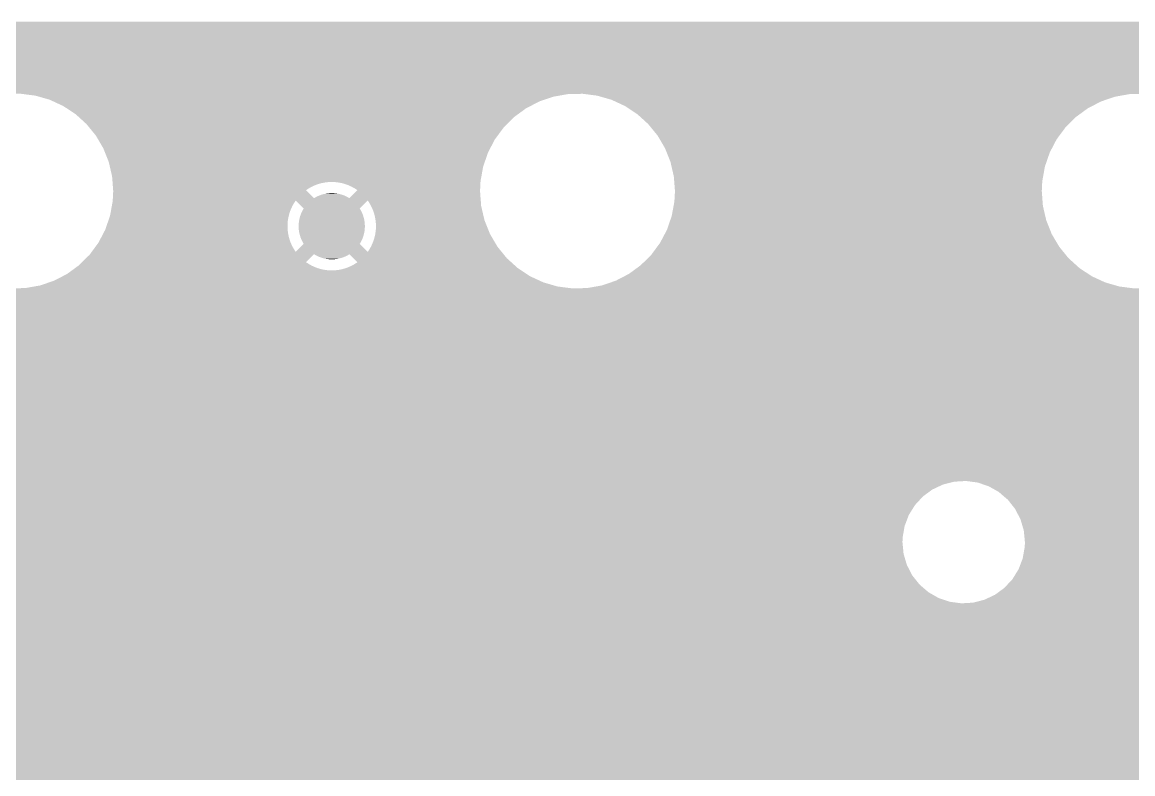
# Model space of a CAD drawing. Extents: x 295 to 953, y 10 to 290.
# Drawn here: x 560.47 to 586.59, y 236.96 to 254.63 of the extents above; entities that cross this region are included whole.
import ezdxf

# ---------------------------------------------------------------- set-up
doc = ezdxf.new("R2010")
doc.units = 0
doc.header["$LTSCALE"] = 5
doc.header["$MEASUREMENT"] = 0
doc.layers.add('GND1', color=7, linetype='CONTINUOUS')

msp = doc.modelspace()

# ---------------------------------------------------------------- linework, layer by layer
at = {"layer": 'GND1'}
for points in [[(524.78, 254.62), (524.78, 254.646), (636.612, 254.62), (636.699, 254.646)], [(524.78, 254.59), (524.78, 254.62), (636.526, 254.59), (636.612, 254.62)], [(524.78, 254.554), (524.78, 254.59), (636.443, 254.554), (636.526, 254.59)], [(524.78, 254.514), (524.78, 254.554), (636.362, 254.514), (636.443, 254.554)], [(524.78, 254.469), (524.78, 254.514), (636.283, 254.469), (636.362, 254.514)], [(524.78, 254.42), (524.78, 254.469), (636.207, 254.42), (636.283, 254.469)], [(524.78, 254.409), (524.78, 254.42), (636.192, 254.409), (636.207, 254.42)], [(524.78, 254.128), (524.78, 254.409), (636.473, 254.128), (636.192, 254.409)], [(524.78, 254.109), (524.78, 254.128), (658.435, 254.109), (658.591, 254.128)], [(524.78, 254.04), (524.78, 254.109), (658.171, 254.04), (658.435, 254.109)], [(524.78, 253.965), (524.78, 254.04), (635.773, 253.965), (635.823, 254.04)], [(524.78, 253.887), (524.78, 253.965), (635.727, 253.887), (635.773, 253.965)], [(524.78, 253.806), (524.78, 253.887), (635.685, 253.806), (635.727, 253.887)], [(524.78, 253.723), (524.78, 253.806), (635.649, 253.723), (635.685, 253.806)], [(524.78, 253.638), (524.78, 253.723), (635.617, 253.638), (635.649, 253.723)], [(524.78, 253.551), (524.78, 253.638), (635.591, 253.551), (635.617, 253.638)], [(524.78, 253.487), (524.78, 253.551), (635.575, 253.487), (635.591, 253.551)], [(539.087, 253.463), (538.963, 253.487), (635.569, 253.463), (635.575, 253.487)], [(539.208, 253.439), (539.087, 253.463), (635.565, 253.439), (635.569, 253.463)], [(539.36, 253.373), (539.208, 253.439), (635.553, 253.373), (635.565, 253.439)], [(539.437, 253.341), (539.36, 253.373), (635.549, 253.341), (635.553, 253.373)], [(539.517, 253.283), (539.437, 253.341), (635.542, 253.283), (635.549, 253.341)], [(539.64, 253.196), (539.517, 253.283), (635.536, 253.196), (635.542, 253.283)], [(539.643, 253.193), (539.64, 253.196), (635.536, 253.193), (635.536, 253.196)], [(539.726, 253.102), (539.643, 253.193), (635.536, 253.102), (635.536, 253.193)], [(539.808, 253.012), (539.726, 253.102), (635.54, 253.012), (635.536, 253.102)], [(539.844, 252.95), (539.809, 253.012), (635.547, 252.95), (635.54, 253.012)], [(560.506, 252.942), (560.442, 252.95), (573.302, 252.942), (573.65, 252.95)], [(560.786, 252.906), (560.506, 252.942), (573.099, 252.906), (573.302, 252.942)], [(560.872, 252.881), (560.786, 252.906), (572.96, 252.881), (573.099, 252.906)], [(561.121, 252.81), (560.872, 252.881), (572.75, 252.81), (572.96, 252.881)], [(561.209, 252.769), (561.121, 252.81), (572.63, 252.769), (572.75, 252.81)], [(573.714, 252.942), (573.65, 252.95), (586.51, 252.942), (586.858, 252.95)], [(573.994, 252.906), (573.714, 252.942), (586.307, 252.906), (586.51, 252.942)], [(574.08, 252.881), (573.994, 252.906), (586.168, 252.881), (586.307, 252.906)], [(574.329, 252.81), (574.08, 252.881), (585.958, 252.81), (586.168, 252.881)], [(574.417, 252.769), (574.329, 252.81), (585.838, 252.769), (585.958, 252.81)], [(561.436, 252.664), (561.209, 252.769), (572.429, 252.664), (572.63, 252.769)], [(561.52, 252.609), (561.436, 252.664), (572.322, 252.609), (572.429, 252.664)], [(561.726, 252.473), (561.52, 252.609), (572.136, 252.473), (572.322, 252.609)], [(574.644, 252.664), (574.417, 252.769), (585.637, 252.664), (585.838, 252.769)], [(574.728, 252.609), (574.644, 252.664), (585.53, 252.609), (585.637, 252.664)], [(574.934, 252.473), (574.728, 252.609), (585.344, 252.473), (585.53, 252.609)], [(561.803, 252.404), (561.726, 252.473), (572.041, 252.404), (572.136, 252.473)], [(561.984, 252.239), (561.803, 252.404), (571.876, 252.239), (572.041, 252.404)], [(575.011, 252.404), (574.934, 252.473), (585.249, 252.404), (585.344, 252.473)], [(575.192, 252.239), (575.011, 252.404), (585.084, 252.239), (585.249, 252.404)], [(562.05, 252.158), (561.984, 252.239), (571.795, 252.158), (571.876, 252.239)], [(562.204, 251.97), (562.05, 252.158), (571.656, 251.97), (571.795, 252.158)], [(575.258, 252.158), (575.192, 252.239), (585.003, 252.158), (585.084, 252.239)], [(575.412, 251.97), (575.258, 252.158), (584.864, 251.97), (585.003, 252.158)], [(562.258, 251.879), (562.204, 251.97), (571.588, 251.879), (571.656, 251.97)], [(562.38, 251.67), (562.258, 251.879), (571.479, 251.67), (571.588, 251.879)], [(575.466, 251.879), (575.412, 251.97), (584.796, 251.879), (584.864, 251.97)], [(575.588, 251.67), (575.466, 251.879), (584.687, 251.67), (584.796, 251.879)], [(562.42, 251.571), (562.38, 251.67), (571.427, 251.571), (571.479, 251.67)], [(562.509, 251.347), (562.42, 251.571), (571.35, 251.347), (571.427, 251.571)], [(575.628, 251.571), (575.588, 251.67), (584.635, 251.571), (584.687, 251.67)], [(575.717, 251.347), (575.628, 251.571), (584.558, 251.347), (584.635, 251.571)], [(562.533, 251.242), (562.509, 251.347), (571.313, 251.242), (571.35, 251.347)], [(562.587, 251.009), (562.533, 251.242), (571.271, 251.009), (571.313, 251.242)], [(575.741, 251.242), (575.717, 251.347), (584.521, 251.242), (584.558, 251.347)], [(575.795, 251.009), (575.741, 251.242), (584.479, 251.009), (584.521, 251.242)], [(562.596, 250.9), (562.587, 251.009), (571.251, 250.9), (571.271, 251.009)], [(575.804, 250.9), (575.795, 251.009), (584.459, 250.9), (584.479, 251.009)], [(562.598, 250.876), (562.596, 250.9), (571.25, 250.876), (571.251, 250.9)], [(562.598, 250.872), (562.598, 250.876), (567.655, 250.872), (567.729, 250.876)], [(562.599, 250.862), (562.598, 250.872), (567.582, 250.862), (567.655, 250.872)], [(562.6, 250.848), (562.599, 250.862), (567.509, 250.848), (567.582, 250.862)], [(562.601, 250.828), (562.6, 250.848), (567.437, 250.828), (567.509, 250.848)], [(562.603, 250.803), (562.601, 250.828), (567.368, 250.803), (567.437, 250.828)], [(562.605, 250.773), (562.603, 250.803), (567.3, 250.773), (567.368, 250.803)], [(562.608, 250.739), (562.605, 250.773), (567.234, 250.739), (567.3, 250.773)], [(562.611, 250.699), (562.608, 250.739), (567.171, 250.699), (567.234, 250.739)], [(562.612, 250.683), (562.611, 250.699), (567.148, 250.683), (567.171, 250.699)], [(567.803, 250.875), (567.729, 250.876), (571.25, 250.875), (571.25, 250.876)], [(567.877, 250.869), (567.803, 250.875), (571.249, 250.869), (571.25, 250.875)], [(567.95, 250.857), (567.877, 250.869), (571.249, 250.857), (571.249, 250.869)], [(568.022, 250.841), (567.95, 250.857), (571.248, 250.841), (571.249, 250.857)], [(568.093, 250.819), (568.022, 250.841), (571.247, 250.819), (571.248, 250.841)], [(568.162, 250.792), (568.093, 250.819), (571.245, 250.792), (571.247, 250.819)], [(568.229, 250.76), (568.162, 250.792), (571.244, 250.76), (571.245, 250.792)], [(568.294, 250.724), (568.229, 250.76), (571.242, 250.724), (571.244, 250.76)], [(568.356, 250.683), (568.294, 250.724), (571.24, 250.683), (571.242, 250.724)], [(575.822, 250.662), (575.804, 250.9), (584.447, 250.662), (584.459, 250.9)], [(562.601, 250.424), (562.602, 250.44), (566.894, 250.424), (566.905, 250.44)], [(562.602, 250.44), (562.605, 250.495), (571.256, 250.44), (571.251, 250.495)], [(562.605, 250.495), (562.614, 250.662), (567.336, 250.495), (567.169, 250.662)], [(562.614, 250.662), (562.612, 250.683), (567.169, 250.662), (567.148, 250.683)], [(567.093, 250.252), (566.905, 250.44), (568.411, 250.252), (568.599, 250.44)], [(567.336, 250.495), (567.373, 250.517), (568.168, 250.495), (568.129, 250.517)], [(567.373, 250.517), (567.393, 250.527), (568.129, 250.517), (568.112, 250.527)], [(567.393, 250.527), (567.431, 250.546), (568.112, 250.527), (568.072, 250.546)], [(567.431, 250.546), (567.451, 250.555), (568.072, 250.546), (568.054, 250.555)], [(567.451, 250.555), (567.49, 250.57), (568.054, 250.555), (568.012, 250.57)], [(567.49, 250.57), (567.511, 250.577), (568.012, 250.57), (567.994, 250.577)], [(567.511, 250.577), (567.551, 250.589), (567.994, 250.577), (567.95, 250.589)], [(567.551, 250.589), (567.574, 250.594), (567.95, 250.589), (567.932, 250.594)], [(567.574, 250.594), (567.614, 250.603), (567.932, 250.594), (567.887, 250.603)], [(567.614, 250.603), (567.638, 250.607), (567.887, 250.603), (567.869, 250.607)], [(567.638, 250.607), (567.677, 250.612), (567.869, 250.607), (567.821, 250.612)], [(567.677, 250.612), (567.709, 250.614), (567.821, 250.612), (567.806, 250.614)], [(567.709, 250.614), (567.741, 250.616), (567.806, 250.614), (567.741, 250.616)], [(568.168, 250.495), (568.334, 250.662), (571.251, 250.495), (571.239, 250.662)], [(568.334, 250.662), (568.356, 250.683), (571.239, 250.662), (571.24, 250.683)], [(568.627, 250.398), (568.599, 250.44), (571.259, 250.398), (571.256, 250.44)], [(575.809, 250.424), (575.822, 250.662), (584.465, 250.424), (584.447, 250.662)], [(562.544, 250.107), (562.557, 250.178), (566.747, 250.107), (566.769, 250.178)], [(562.557, 250.178), (562.569, 250.247), (566.769, 250.178), (566.796, 250.247)], [(562.569, 250.247), (562.581, 250.314), (566.796, 250.247), (566.828, 250.314)], [(562.581, 250.314), (562.593, 250.378), (566.828, 250.314), (566.864, 250.378)], [(562.593, 250.378), (562.601, 250.424), (566.864, 250.378), (566.894, 250.424)], [(567.038, 250.148), (567.061, 250.197), (568.466, 250.148), (568.442, 250.197)], [(567.061, 250.197), (567.066, 250.206), (568.442, 250.197), (568.438, 250.206)], [(567.066, 250.206), (567.093, 250.252), (568.438, 250.206), (568.411, 250.252)], [(568.665, 250.334), (568.627, 250.398), (571.264, 250.334), (571.259, 250.398)], [(568.675, 250.315), (568.665, 250.334), (571.265, 250.315), (571.264, 250.334)], [(568.698, 250.268), (568.675, 250.315), (571.276, 250.268), (571.265, 250.315)], [(568.727, 250.199), (568.698, 250.268), (571.292, 250.199), (571.276, 250.268)], [(568.75, 250.129), (568.727, 250.199), (571.308, 250.129), (571.292, 250.199)], [(575.747, 250.082), (575.79, 250.315), (584.527, 250.082), (584.473, 250.315)], [(575.79, 250.315), (575.809, 250.424), (584.473, 250.315), (584.465, 250.424)], [(562.472, 249.888), (562.498, 249.962), (566.713, 249.888), (566.719, 249.962)], [(562.498, 249.962), (562.523, 250.035), (566.719, 249.962), (566.731, 250.035)], [(562.523, 250.035), (562.539, 250.082), (566.731, 250.035), (566.742, 250.082)], [(562.539, 250.082), (562.544, 250.107), (566.742, 250.082), (566.747, 250.107)], [(566.976, 249.9), (566.981, 249.954), (568.528, 249.9), (568.522, 249.954)], [(566.981, 249.954), (566.983, 249.964), (568.522, 249.954), (568.521, 249.964)], [(566.983, 249.964), (566.994, 250.017), (568.521, 249.964), (568.509, 250.017)], [(566.994, 250.017), (566.997, 250.027), (568.509, 250.017), (568.507, 250.027)], [(566.997, 250.027), (567.011, 250.079), (568.507, 250.027), (568.492, 250.079)], [(567.011, 250.079), (567.015, 250.088), (568.492, 250.079), (568.489, 250.088)], [(567.015, 250.088), (567.034, 250.139), (568.489, 250.088), (568.47, 250.139)], [(567.034, 250.139), (567.038, 250.148), (568.47, 250.139), (568.466, 250.148)], [(568.768, 250.057), (568.75, 250.129), (571.325, 250.057), (571.308, 250.129)], [(568.781, 249.984), (568.768, 250.057), (571.342, 249.984), (571.325, 250.057)], [(568.782, 249.976), (568.781, 249.984), (571.344, 249.976), (571.342, 249.984)], [(568.789, 249.91), (568.782, 249.976), (571.37, 249.91), (571.344, 249.976)], [(568.792, 249.836), (568.789, 249.91), (571.4, 249.836), (571.37, 249.91)], [(575.634, 249.753), (575.711, 249.976), (584.641, 249.753), (584.552, 249.976)], [(575.711, 249.976), (575.747, 250.082), (584.552, 249.976), (584.527, 250.082)], [(562.342, 249.593), (562.38, 249.666), (566.74, 249.593), (566.726, 249.666)], [(562.38, 249.666), (562.419, 249.74), (566.726, 249.666), (566.716, 249.74)], [(562.419, 249.74), (562.426, 249.753), (566.716, 249.74), (566.715, 249.753)], [(562.426, 249.753), (562.447, 249.814), (566.715, 249.753), (566.712, 249.814)], [(562.447, 249.814), (562.472, 249.888), (566.712, 249.814), (566.713, 249.888)], [(566.973, 249.836), (566.974, 249.89), (568.531, 249.836), (568.529, 249.89)], [(566.975, 249.782), (566.973, 249.836), (568.529, 249.782), (568.531, 249.836)], [(566.974, 249.89), (566.976, 249.9), (568.529, 249.89), (568.528, 249.9)], [(566.975, 249.772), (566.975, 249.782), (568.528, 249.772), (568.529, 249.782)], [(566.982, 249.719), (566.975, 249.772), (568.522, 249.719), (568.528, 249.772)], [(566.983, 249.709), (566.982, 249.719), (568.52, 249.709), (568.522, 249.719)], [(566.994, 249.656), (566.983, 249.709), (568.51, 249.656), (568.52, 249.709)], [(566.996, 249.646), (566.994, 249.656), (568.507, 249.646), (568.51, 249.656)], [(567.012, 249.594), (566.996, 249.646), (568.492, 249.594), (568.507, 249.646)], [(568.773, 249.638), (568.775, 249.653), (571.482, 249.638), (571.472, 249.653)], [(568.775, 249.653), (568.784, 249.711), (571.472, 249.653), (571.449, 249.711)], [(568.784, 249.711), (568.791, 249.785), (571.449, 249.711), (571.42, 249.785)], [(568.791, 249.785), (568.792, 249.836), (571.42, 249.785), (571.4, 249.836)], [(575.472, 249.445), (575.582, 249.653), (584.803, 249.445), (584.68, 249.653)], [(575.582, 249.653), (575.634, 249.753), (584.68, 249.653), (584.641, 249.753)], [(562.171, 249.319), (562.219, 249.384), (566.85, 249.319), (566.815, 249.384)], [(562.219, 249.384), (562.264, 249.445), (566.815, 249.384), (566.788, 249.445)], [(562.264, 249.445), (562.268, 249.452), (566.788, 249.445), (566.785, 249.452)], [(562.268, 249.452), (562.305, 249.522), (566.785, 249.452), (566.76, 249.522)], [(562.305, 249.522), (562.342, 249.593), (566.76, 249.522), (566.74, 249.593)], [(566.905, 249.232), (567.093, 249.42), (568.599, 249.232), (568.411, 249.42)], [(567.014, 249.584), (567.012, 249.594), (568.489, 249.584), (568.492, 249.594)], [(567.034, 249.534), (567.014, 249.584), (568.47, 249.534), (568.489, 249.584)], [(567.038, 249.524), (567.034, 249.534), (568.466, 249.524), (568.47, 249.534)], [(567.061, 249.476), (567.038, 249.524), (568.443, 249.476), (568.466, 249.524)], [(567.066, 249.467), (567.061, 249.476), (568.437, 249.467), (568.443, 249.476)], [(567.093, 249.42), (567.066, 249.467), (568.411, 249.42), (568.437, 249.467)], [(568.676, 249.359), (568.707, 249.426), (571.646, 249.359), (571.606, 249.426)], [(568.707, 249.426), (568.734, 249.495), (571.606, 249.426), (571.566, 249.495)], [(568.734, 249.495), (568.756, 249.566), (571.566, 249.495), (571.524, 249.566)], [(568.756, 249.566), (568.773, 249.638), (571.524, 249.566), (571.482, 249.638)], [(575.405, 249.354), (575.472, 249.445), (584.857, 249.354), (584.803, 249.445)], [(561.881, 248.989), (562.058, 249.165), (567.148, 248.989), (567.324, 249.165)], [(562.058, 249.165), (562.067, 249.177), (567.324, 249.165), (567.336, 249.177)], [(562.067, 249.177), (562.107, 249.232), (571.792, 249.177), (571.748, 249.232)], [(562.107, 249.232), (562.125, 249.256), (566.905, 249.232), (566.889, 249.256)], [(562.125, 249.256), (562.171, 249.319), (566.889, 249.256), (566.85, 249.319)], [(567.374, 249.155), (567.336, 249.177), (568.13, 249.155), (568.168, 249.177)], [(567.391, 249.145), (567.374, 249.155), (568.111, 249.145), (568.13, 249.155)], [(567.432, 249.126), (567.391, 249.145), (568.073, 249.126), (568.111, 249.145)], [(567.449, 249.118), (567.432, 249.126), (568.053, 249.118), (568.073, 249.126)], [(568.261, 249.084), (568.168, 249.177), (571.868, 249.084), (571.792, 249.177)], [(568.599, 249.232), (568.639, 249.294), (571.748, 249.232), (571.697, 249.294)], [(568.639, 249.294), (568.673, 249.354), (571.697, 249.294), (571.649, 249.354)], [(568.673, 249.354), (568.676, 249.359), (571.649, 249.354), (571.646, 249.359)], [(575.184, 249.084), (575.266, 249.165), (585.076, 249.084), (585.01, 249.165)], [(575.266, 249.165), (575.405, 249.354), (585.01, 249.165), (584.857, 249.354)], [(561.721, 248.854), (561.758, 248.881), (567.41, 248.854), (567.341, 248.881)], [(561.758, 248.881), (561.801, 248.912), (567.341, 248.881), (567.274, 248.912)], [(561.801, 248.912), (561.811, 248.92), (567.274, 248.912), (567.261, 248.92)], [(561.811, 248.92), (561.84, 248.949), (567.261, 248.92), (567.21, 248.949)], [(561.84, 248.949), (561.881, 248.989), (567.21, 248.949), (567.148, 248.989)], [(567.492, 249.102), (567.449, 249.118), (568.014, 249.102), (568.053, 249.118)], [(567.509, 249.096), (567.492, 249.102), (567.992, 249.096), (568.014, 249.102)], [(567.553, 249.083), (567.509, 249.096), (567.952, 249.083), (567.992, 249.096)], [(567.571, 249.078), (567.553, 249.083), (567.93, 249.078), (567.952, 249.083)], [(567.617, 249.069), (567.571, 249.078), (567.89, 249.069), (567.93, 249.078)], [(567.634, 249.066), (567.617, 249.069), (567.865, 249.066), (567.89, 249.069)], [(567.683, 249.061), (567.634, 249.066), (567.826, 249.061), (567.865, 249.066)], [(567.698, 249.059), (567.683, 249.061), (567.795, 249.059), (567.826, 249.061)], [(567.762, 249.057), (567.698, 249.059), (567.762, 249.057), (567.795, 249.059)], [(568.083, 248.851), (568.136, 248.87), (572.126, 248.851), (572.105, 248.87)], [(568.136, 248.87), (568.204, 248.9), (572.105, 248.87), (572.072, 248.9)], [(568.204, 248.9), (568.269, 248.934), (572.072, 248.9), (572.034, 248.934)], [(568.356, 248.99), (568.261, 249.084), (571.973, 248.99), (571.868, 249.084)], [(568.269, 248.934), (568.332, 248.973), (572.034, 248.934), (571.991, 248.973)], [(568.332, 248.973), (568.356, 248.99), (571.991, 248.973), (571.973, 248.99)], [(574.925, 248.851), (575.019, 248.92), (585.334, 248.851), (585.258, 248.92)], [(575.019, 248.92), (575.184, 249.084), (585.258, 248.92), (585.076, 249.084)], [(561.222, 248.554), (561.424, 248.659), (572.644, 248.554), (572.416, 248.659)], [(561.424, 248.659), (561.531, 248.715), (572.416, 248.659), (572.332, 248.715)], [(561.531, 248.715), (561.642, 248.796), (572.332, 248.715), (572.208, 248.796)], [(561.642, 248.796), (561.644, 248.797), (567.775, 248.796), (567.7, 248.797)], [(561.644, 248.797), (561.652, 248.804), (567.7, 248.797), (567.627, 248.804)], [(561.652, 248.804), (561.668, 248.815), (567.627, 248.804), (567.553, 248.815)], [(561.668, 248.815), (561.691, 248.832), (567.553, 248.815), (567.481, 248.832)], [(561.691, 248.832), (561.721, 248.854), (567.481, 248.832), (567.41, 248.854)], [(567.775, 248.796), (567.849, 248.801), (572.208, 248.796), (572.202, 248.801)], [(567.849, 248.801), (567.922, 248.81), (572.202, 248.801), (572.188, 248.81)], [(567.922, 248.81), (567.995, 248.825), (572.188, 248.81), (572.165, 248.825)], [(567.995, 248.825), (568.066, 248.845), (572.165, 248.825), (572.135, 248.845)], [(568.066, 248.845), (568.083, 248.851), (572.135, 248.845), (572.126, 248.851)], [(574.43, 248.554), (574.632, 248.659), (585.852, 248.554), (585.624, 248.659)], [(574.632, 248.659), (574.739, 248.715), (585.624, 248.659), (585.54, 248.715)], [(574.739, 248.715), (574.925, 248.851), (585.54, 248.715), (585.334, 248.851)], [(531.002, 248.138), (530.905, 248.373), (617.137, 248.138), (617.286, 248.373)], [(560.203, 248.373), (560.551, 248.382), (573.411, 248.373), (573.347, 248.382)], [(560.551, 248.382), (560.754, 248.418), (573.347, 248.382), (573.066, 248.418)], [(560.754, 248.418), (560.893, 248.442), (573.066, 248.418), (572.98, 248.442)], [(560.893, 248.442), (561.103, 248.514), (572.98, 248.442), (572.732, 248.514)], [(561.103, 248.514), (561.222, 248.554), (572.732, 248.514), (572.644, 248.554)], [(573.411, 248.373), (573.759, 248.382), (586.619, 248.373), (586.555, 248.382)], [(573.759, 248.382), (573.962, 248.418), (586.555, 248.382), (586.274, 248.418)], [(573.962, 248.418), (574.101, 248.442), (586.274, 248.418), (586.188, 248.442)], [(574.101, 248.442), (574.311, 248.514), (586.188, 248.442), (585.94, 248.514)], [(574.311, 248.514), (574.43, 248.554), (585.94, 248.514), (585.852, 248.554)], [(531.008, 248.124), (531.002, 248.138), (617.13, 248.124), (617.137, 248.138)], [(531.086, 247.795), (531.008, 248.124), (616.977, 247.795), (617.13, 248.124)], [(531.089, 247.758), (531.086, 247.795), (616.959, 247.758), (616.977, 247.795)], [(531.113, 247.459), (531.089, 247.758), (616.863, 247.459), (616.959, 247.758)], [(531.082, 247.096), (531.104, 247.358), (616.781, 247.096), (616.83, 247.358)], [(531.104, 247.358), (531.113, 247.459), (616.83, 247.358), (616.863, 247.459)], [(531.044, 246.945), (531.082, 247.096), (616.752, 246.945), (616.781, 247.096)], [(530.899, 246.534), (530.999, 246.768), (616.727, 246.534), (616.741, 246.768)], [(530.999, 246.768), (531.044, 246.945), (616.741, 246.768), (616.752, 246.945)], [(530.867, 246.458), (530.899, 246.534), (616.732, 246.458), (616.727, 246.534)], [(530.688, 246.172), (530.867, 246.458), (616.75, 246.172), (616.732, 246.458)], [(530.466, 245.918), (530.638, 246.115), (616.791, 245.918), (616.753, 246.115)], [(530.638, 246.115), (530.688, 246.172), (616.753, 246.115), (616.75, 246.172)], [(530.21, 245.703), (530.466, 245.918), (616.832, 245.703), (616.791, 245.918)], [(529.605, 245.4), (529.918, 245.527), (616.931, 245.4), (616.889, 245.527)], [(529.918, 245.527), (530.207, 245.701), (616.889, 245.527), (616.833, 245.701)], [(530.207, 245.701), (530.21, 245.703), (616.833, 245.701), (616.832, 245.703)], [(524.78, 244.923), (524.78, 245.299), (617.141, 244.923), (616.964, 245.299)], [(528.94, 245.299), (528.993, 245.303), (616.964, 245.299), (616.962, 245.303)], [(528.993, 245.303), (529.276, 245.324), (616.962, 245.303), (616.955, 245.324)], [(529.276, 245.324), (529.605, 245.4), (616.955, 245.324), (616.931, 245.4)], [(524.78, 244.569), (524.78, 244.923), (617.366, 244.569), (617.141, 244.923)], [(524.78, 244.245), (524.78, 244.569), (617.634, 244.245), (617.366, 244.569)], [(524.78, 243.958), (524.78, 244.245), (617.94, 243.958), (617.634, 244.245)], [(524.78, 243.845), (524.78, 243.958), (618.096, 243.845), (617.94, 243.958)], [(524.78, 243.829), (524.78, 243.845), (582.39, 243.829), (582.665, 243.845)], [(524.78, 243.761), (524.78, 243.829), (582.123, 243.761), (582.39, 243.829)], [(524.78, 243.644), (524.78, 243.761), (581.874, 243.644), (582.123, 243.761)], [(524.78, 243.481), (524.78, 243.644), (581.652, 243.481), (581.874, 243.644)], [(582.938, 243.809), (582.665, 243.845), (618.146, 243.809), (618.096, 243.845)], [(583.199, 243.721), (582.938, 243.809), (618.268, 243.721), (618.146, 243.809)], [(583.215, 243.712), (583.199, 243.721), (618.28, 243.712), (618.268, 243.721)], [(583.439, 243.585), (583.215, 243.712), (618.511, 243.585), (618.28, 243.712)], [(524.78, 243.278), (524.78, 243.481), (581.465, 243.278), (581.652, 243.481)], [(583.526, 243.509), (583.439, 243.585), (618.648, 243.509), (618.511, 243.585)], [(583.648, 243.405), (583.526, 243.509), (618.912, 243.405), (618.648, 243.509)], [(583.688, 243.355), (583.648, 243.405), (619.039, 243.355), (618.912, 243.405)], [(524.78, 243.12), (524.78, 243.278), (581.367, 243.12), (581.465, 243.278)], [(529.303, 243.092), (528.967, 243.12), (581.349, 243.092), (581.367, 243.12)], [(583.77, 243.251), (583.688, 243.355), (619.446, 243.251), (619.039, 243.355)], [(583.812, 243.199), (583.77, 243.251), (619.863, 243.199), (619.446, 243.251)], [(583.819, 243.19), (583.812, 243.199), (644.055, 243.19), (644.049, 243.199)], [(583.829, 243.171), (583.819, 243.19), (644.067, 243.171), (644.055, 243.19)], [(583.837, 243.156), (583.829, 243.171), (644.078, 243.156), (644.067, 243.171)], [(583.869, 243.094), (583.837, 243.156), (656.044, 243.094), (656.063, 243.156)], [(529.496, 243.044), (529.303, 243.092), (581.32, 243.044), (581.349, 243.092)], [(529.631, 243.011), (529.496, 243.044), (581.307, 243.011), (581.32, 243.044)], [(529.942, 242.88), (529.631, 243.011), (581.258, 242.88), (581.307, 243.011)], [(530.094, 242.787), (529.942, 242.88), (581.222, 242.787), (581.258, 242.88)], [(583.882, 243.068), (583.869, 243.094), (656.038, 243.068), (656.044, 243.094)], [(583.946, 242.945), (583.882, 243.068), (644.605, 242.945), (644.728, 243.068)], [(583.993, 242.787), (583.946, 242.945), (644.447, 242.787), (644.605, 242.945)], [(530.229, 242.703), (530.094, 242.787), (581.208, 242.703), (581.222, 242.787)], [(530.447, 242.515), (530.229, 242.703), (581.175, 242.515), (581.208, 242.703)], [(584.008, 242.737), (583.993, 242.787), (644.522, 242.737), (644.447, 242.787)], [(584.021, 242.691), (584.008, 242.737), (644.6, 242.691), (644.522, 242.737)], [(584.024, 242.681), (584.021, 242.691), (644.619, 242.681), (644.6, 242.691)], [(584.027, 242.649), (584.024, 242.681), (644.681, 242.649), (644.619, 242.681)], [(584.031, 242.613), (584.027, 242.649), (644.764, 242.613), (644.681, 242.649)], [(584.034, 242.581), (584.031, 242.613), (644.849, 242.581), (644.764, 242.613)], [(530.485, 242.483), (530.447, 242.515), (581.174, 242.483), (581.175, 242.515)], [(530.55, 242.407), (530.485, 242.483), (581.171, 242.407), (581.174, 242.483)], [(530.704, 242.225), (530.55, 242.407), (581.189, 242.225), (581.171, 242.407)], [(584.036, 242.555), (584.034, 242.581), (644.936, 242.555), (644.849, 242.581)], [(584.038, 242.533), (584.036, 242.555), (645.024, 242.533), (644.936, 242.555)], [(584.04, 242.517), (584.038, 242.533), (645.114, 242.517), (645.024, 242.533)], [(584.041, 242.506), (584.04, 242.517), (645.204, 242.506), (645.114, 242.517)], [(584.041, 242.5), (584.041, 242.506), (645.294, 242.5), (645.204, 242.506)], [(584.042, 242.5), (584.041, 242.5), (645.385, 242.5), (645.294, 242.5)], [(584.045, 242.46), (584.042, 242.5), (655.936, 242.46), (655.939, 242.5)], [(584.05, 242.407), (584.045, 242.46), (655.933, 242.407), (655.936, 242.46)], [(584.046, 242.298), (584.048, 242.332), (655.929, 242.298), (655.93, 242.332)], [(584.048, 242.332), (584.05, 242.407), (655.93, 242.332), (655.933, 242.407)], [(530.76, 242.133), (530.704, 242.225), (581.197, 242.133), (581.189, 242.225)], [(530.879, 241.937), (530.76, 242.133), (581.255, 241.937), (581.197, 242.133)], [(583.999, 242.027), (584.015, 242.12), (655.937, 242.027), (655.931, 242.12)], [(584.015, 242.12), (584.038, 242.248), (655.931, 242.12), (655.928, 242.248)], [(584.038, 242.248), (584.046, 242.298), (655.928, 242.248), (655.929, 242.298)], [(530.908, 241.868), (530.879, 241.937), (581.276, 241.868), (581.255, 241.937)], [(531.008, 241.625), (530.908, 241.868), (581.402, 241.625), (581.276, 241.868)], [(583.902, 241.769), (583.937, 241.863), (655.966, 241.769), (655.952, 241.863)], [(583.937, 241.863), (583.986, 241.991), (655.952, 241.863), (655.939, 241.991)], [(583.986, 241.991), (583.999, 242.027), (655.939, 241.991), (655.937, 242.027)], [(531.008, 241.624), (531.008, 241.625), (581.403, 241.624), (581.402, 241.625)], [(531.06, 241.408), (531.008, 241.624), (581.574, 241.408), (581.403, 241.624)], [(583.757, 241.535), (583.802, 241.609), (656.011, 241.535), (655.994, 241.609)], [(583.802, 241.609), (583.881, 241.736), (655.994, 241.609), (655.971, 241.736)], [(583.881, 241.736), (583.902, 241.769), (655.971, 241.736), (655.966, 241.769)], [(531.086, 241.297), (531.06, 241.408), (581.704, 241.297), (581.574, 241.408)], [(531.092, 241.229), (531.086, 241.297), (581.783, 241.229), (581.704, 241.297)], [(583.439, 241.237), (583.57, 241.333), (656.096, 241.237), (656.065, 241.333)], [(583.57, 241.333), (583.594, 241.36), (656.065, 241.333), (656.057, 241.36)], [(583.594, 241.36), (583.709, 241.484), (656.057, 241.36), (656.023, 241.484)], [(583.709, 241.484), (583.757, 241.535), (656.023, 241.484), (656.011, 241.535)], [(531.102, 241.093), (531.092, 241.229), (582.022, 241.093), (581.783, 241.229)], [(531.109, 241.005), (531.102, 241.093), (582.284, 241.005), (582.022, 241.093)], [(582.881, 240.997), (583.098, 241.052), (656.189, 240.997), (656.166, 241.052)], [(583.098, 241.052), (583.233, 241.116), (656.166, 241.052), (656.14, 241.116)], [(583.233, 241.116), (583.348, 241.17), (656.14, 241.116), (656.12, 241.17)], [(583.348, 241.17), (583.439, 241.237), (656.12, 241.17), (656.096, 241.237)], [(531.09, 240.692), (531.096, 240.765), (656.342, 240.692), (656.301, 240.765)], [(531.096, 240.765), (531.106, 240.88), (656.301, 240.765), (656.243, 240.88)], [(531.106, 240.88), (531.113, 240.961), (656.243, 240.88), (656.206, 240.961)], [(531.112, 240.968), (531.109, 241.005), (582.557, 240.968), (582.284, 241.005)], [(531.113, 240.961), (531.112, 240.968), (656.206, 240.961), (656.202, 240.968)], [(582.557, 240.968), (582.832, 240.984), (656.202, 240.968), (656.195, 240.984)], [(582.832, 240.984), (582.881, 240.997), (656.195, 240.984), (656.189, 240.997)], [(531.03, 240.392), (531.082, 240.597), (676.635, 240.392), (676.814, 240.597)], [(531.082, 240.597), (531.086, 240.646), (676.814, 240.597), (676.856, 240.646)], [(531.086, 240.646), (531.09, 240.692), (676.856, 240.646), (676.911, 240.692)], [(530.943, 240.138), (530.999, 240.27), (676.475, 240.138), (676.558, 240.27)], [(530.999, 240.27), (531.03, 240.392), (676.558, 240.27), (676.635, 240.392)], [(530.867, 239.96), (530.943, 240.138), (657.944, 239.96), (658.122, 240.138)], [(530.688, 239.674), (530.867, 239.96), (657.658, 239.674), (657.944, 239.96)], [(530.466, 239.419), (530.504, 239.463), (657.711, 239.419), (657.622, 239.463)], [(530.504, 239.463), (530.558, 239.525), (657.622, 239.463), (657.509, 239.525)], [(530.558, 239.525), (530.688, 239.674), (657.509, 239.525), (657.658, 239.674)], [(530.151, 239.168), (530.196, 239.195), (658.47, 239.168), (658.345, 239.195)], [(530.196, 239.195), (530.207, 239.202), (658.345, 239.195), (658.317, 239.202)], [(530.207, 239.202), (530.237, 239.227), (658.317, 239.202), (658.22, 239.227)], [(530.237, 239.227), (530.282, 239.265), (658.22, 239.227), (658.097, 239.265)], [(530.282, 239.265), (530.332, 239.307), (658.097, 239.265), (657.975, 239.307)], [(530.332, 239.307), (530.388, 239.354), (657.975, 239.307), (657.855, 239.354)], [(530.388, 239.354), (530.45, 239.406), (657.855, 239.354), (657.738, 239.406)], [(530.45, 239.406), (530.466, 239.419), (657.738, 239.406), (657.711, 239.419)], [(529.605, 238.902), (529.918, 239.028), (676.225, 238.902), (676.215, 239.028)], [(529.918, 239.028), (530.045, 239.105), (676.215, 239.028), (676.209, 239.105)], [(530.045, 239.105), (530.056, 239.112), (676.209, 239.105), (676.21, 239.112)], [(530.056, 239.112), (530.058, 239.113), (659.11, 239.112), (658.982, 239.113)], [(530.058, 239.113), (530.068, 239.119), (658.982, 239.113), (658.853, 239.119)], [(530.068, 239.119), (530.087, 239.13), (658.853, 239.119), (658.725, 239.13)], [(530.087, 239.13), (530.114, 239.147), (658.725, 239.13), (658.597, 239.147)], [(530.114, 239.147), (530.151, 239.168), (658.597, 239.147), (658.47, 239.168)], [(524.78, 238.768), (524.78, 238.801), (676.236, 238.768), (676.233, 238.801)], [(524.78, 238.44), (524.78, 238.768), (676.314, 238.44), (676.236, 238.768)], [(528.94, 238.801), (529.276, 238.825), (676.233, 238.801), (676.231, 238.825)], [(529.276, 238.825), (529.605, 238.902), (676.231, 238.825), (676.225, 238.902)], [(524.78, 238.174), (524.78, 238.44), (676.424, 238.174), (676.314, 238.44)], [(524.78, 238.173), (524.78, 238.174), (619.855, 238.173), (620.275, 238.174)], [(524.78, 238.12), (524.78, 238.173), (619.438, 238.12), (619.855, 238.173)], [(524.78, 238.015), (524.78, 238.12), (619.031, 238.015), (619.438, 238.12)], [(524.78, 237.86), (524.78, 238.015), (618.641, 237.86), (619.031, 238.015)], [(524.78, 237.657), (524.78, 237.86), (618.274, 237.657), (618.641, 237.86)], [(524.78, 237.41), (524.78, 237.657), (617.934, 237.41), (618.274, 237.657)], [(524.78, 237.122), (524.78, 237.41), (617.629, 237.122), (617.934, 237.41)], [(524.78, 236.798), (524.78, 237.122), (617.361, 236.798), (617.629, 237.122)]]:
    msp.add_solid(points, dxfattribs=at)

doc.saveas('drawing.dxf')
